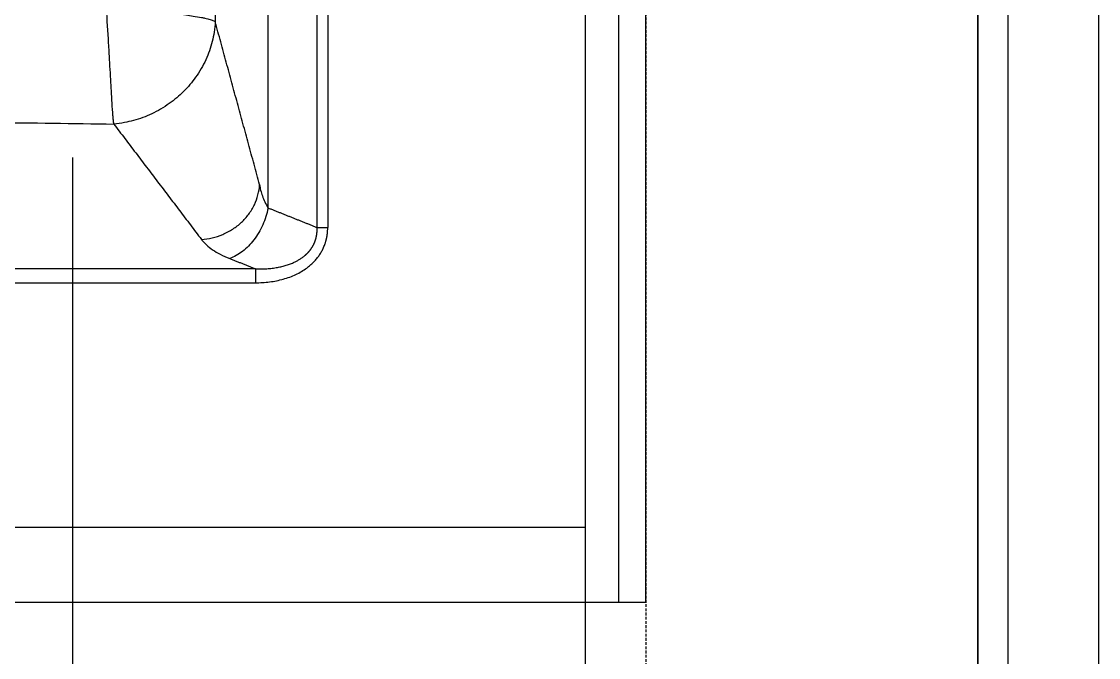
# Model space of a CAD drawing. Header units: millimetres. Extents: x 18456 to 179493, y -203649 to 469211.
# Drawn here: x 120891.7 to 121248.6, y 44707.8 to 44918.7 of the extents above; entities that cross this region are included whole.
import ezdxf

# ---------------------------------------------------------------- set-up
doc = ezdxf.new("R2010")
doc.units = ezdxf.units.MM
doc.linetypes.add('X-평면도(기본형)$0$HID', pattern=[2.8, 1.8, -1])
for name, color, linetype, true_color in [('X-평면도(기본형)$0$FIN', 9, 'Continuous', 0x808080), ('X-평면도(기본형)$0$FUR', 6, 'Continuous', 0xff00ff), ('X-평면도(기본형)$0$MC', 7, 'Continuous', 0x7f7fff), ('X-평면도(기본형)$0$TIL', 5, 'Continuous', 0x0000ff), ('X-평면도(기본형)$0$W1', 2, 'Continuous', 0xffff00)]:
    doc.layers.add(name, color=color, linetype=linetype, true_color=true_color)

# ---------------------------------------------------------------- blocks, each defined once
blk = doc.blocks.new('X-평면도(기본형)$0$A$C5FEA68FE')
at = {"layer": 'X-평면도(기본형)$0$FUR', "ltscale": 1.5}
for points in [[(0, -400), (0, 0), (0, 400)], [(0, -400), (195, -400), (390, -400)]]:
    blk.add_open_spline(points, degree=2, dxfattribs=at)
blk.add_open_spline([(9, -400), (9, -91.45999999996275), (9, 86.0800000000745), (9, 396.4133333333302), (9, 398.2066666667815), (9, 400)], degree=3, knots=[0, 0, 0, 0, 534.6, 534.6, 540, 540, 540, 540], dxfattribs=at)
at = {"layer": 'X-평면도(기본형)$0$FUR', "color": 8, "ltscale": 1.5, "true_color": 0x808080}
for points, degree, knots in [([(105.4289321865072, 275.7336242783349), (105.4289321873221, 55.93236158159561), (105.428932188137, -122.2540659229271), (105.4289321883698, -219.8012626967393), (105.4289321886608, -275.7336242783349)], 2, [0, 0, 0, 358.3728550090163, 358.3728550090163, 470.8653741537995, 470.8653741537995, 470.8653741537995]), ([(108.9644660562044, -275.7336242771707), (108.9644660605118, -219.9184200568125), (108.9644660647609, -122.4883806442376), (108.9644660784397, 55.81520422035828), (108.9644660920603, 275.7336242770543)], 2, [-112.2564777847499, -112.2564777847499, -112.2564777847499, 0, 0, 358.6071697291045, 358.6071697291045, 358.6071697291045]), ([(125.1851466184598, -269.2453451596666), (125.1851460604812, -219.918417364941), (125.1851455025026, -128.9766543779988), (125.1851434856071, 49.32693233923055), (125.1851414687117, 269.2453542487929)], 2, [-99.2071470706433, -99.2071470706433, -99.2071470706433, 0, 0, 358.6071734346042, 358.6071734346042, 358.6071734346042]), ([(142.7257512075594, 207.3762193867005), (142.8389817432617, 192.9553007179638), (143.0383446032647, 164.4825931690866), (143.3228332927683, 68.28114703844767), (143.46665895771, 0.001272001303732395), (143.2923967929673, -81.69996887876187), (142.9492186926655, -137.2863334496506), (142.7256320823799, -207.3736797398888)], 3, [0, 0, 0, 0, 43.2640930212642, 85.42017285544333, 166.761950063033, 248.1037276173887, 333.5239048975518, 333.5239048975518, 333.5239048975518, 333.5239048975518]), ([(178.866721509723, -201.7076771514257), (177.7529165925225, -201.8731807830045), (175.4021383536747, -202.2119532714132), (171.4989405775559, -202.7450580168515), (165.9388301942381, -203.4677168783965), (160.531356815598, -204.1377891037846), (155.6109910763334, -204.7680609190138), (152.6609394370462, -205.1670891661197), (149.8675697004655, -205.5781007395126), (147.7808780359919, -205.9269305674825), (146.1831704318756, -206.2444938025437), (145.237308969954, -206.4598469384946), (144.4280482158647, -206.673107186798), (143.7541558507364, -206.8865080482792), (143.1946090608253, -207.1069998512976), (142.8695589997806, -207.2772667141398), (142.7256320823799, -207.3736797398888)], 3, [0, 0, 0, 0, 3.378101179181111, 7.125134645656828, 11.81823895687187, 20.1986529218277, 23.47157636013007, 26.69992770315661, 29.12928275519517, 31.94177639059133, 33.04617188812147, 34.01568403539632, 34.85167823543579, 35.55637137459718, 36.13536653705695, 36.65458891417263, 36.65458891417263, 36.65458891417263, 36.65458891417263]), ([(176.3208860882442, -241.367903981125), (176.3678710921668, -240.9531980571337), (176.4653925767052, -239.9988424610347), (176.6610634985846, -237.7057521371171), (176.8863843186409, -234.4099400802515), (177.1005515239085, -230.8213776269695), (177.3964723652462, -225.5975612571929), (177.7102603004896, -219.876377104898), (178.217537741526, -211.197434654925), (178.589141539298, -205.494981011143), (178.866721509723, -201.7076771514257)], 3, [0, 0, 0, 0, 1.252065740055726, 2.877884588899074, 6.904025953622475, 11.16231424902411, 13.66272889680701, 22.60059050919197, 28.35163905169272, 39.74397175450168, 39.74397175450168, 39.74397175450168, 39.74397175450168]), ([(142.7256320823799, -207.3736797398888), (142.7809220440104, -208.5675037136534), (143.0064676762559, -210.7856489332626), (143.8740000618272, -215.0779566755518), (145.2998188752099, -219.1460822134977), (147.3294164409745, -223.0463527669199), (149.6649254102376, -226.6686728778295), (153.0725142506417, -230.7012968485942), (157.1197517396067, -234.097496946808), (160.7500086511136, -236.4443172585452), (164.6502768159262, -238.5021748434519), (168.6981992099318, -239.9909677217947), (172.9523673914955, -240.9680946622975), (175.1435434115119, -241.2673863798846), (176.3208860882442, -241.367903981125)], 3, [0, 0, 0, 0, 3.585215452074598, 6.679023241420401, 13.12411776503577, 16.46105251280837, 19.85315425243063, 26.04161332933012, 32.24161106455963, 35.64737673071001, 38.99896450790878, 45.45657996887821, 48.53806954442806, 52.08291264016996, 52.08291264016996, 52.08291264016996, 52.08291264016996]), ([(335.5628432061058, -241.4596686505247), (308.6274832212366, -240.9762463230873), (284.1620784470579, -240.7165473150089), (230.2284799757763, -240.7113780253567), (203.2597602680326, -240.9123563733883), (176.3208860882442, -241.367903981125)], 3, [-445.4819297220194, -445.4819297220194, -445.4819297220194, -445.4819297220194, -444.981929721352, -444.981929721352, -444.4819297220194, -444.4819297220194, -444.4819297220194, -444.4819297220194]), ([(127.9977903673425, -261.4744196637766), (127.9605241980171, -261.7833563421154), (127.8663681199541, -262.402190815541), (127.598050454515, -263.6602066138294), (127.1067879631883, -265.2662958964938), (126.2667506908183, -267.2454440272413), (125.5722411103197, -268.5621407245053), (125.1851414687117, -269.2453542487929)], 3, [0, 0, 0, 0, 0.9335112453840606, 1.877056758324731, 3.857215584918852, 5.964236325493455, 8.320076062201181, 8.320076062201181, 8.320076062201181, 8.320076062201181]), ([(147.3003430765821, -279.6071861556266), (146.0939950715983, -279.5432889822405), (143.6802140002255, -279.2018815306947), (140.1520239837701, -278.0616524727084), (136.8683678512461, -276.3189616877353), (133.957423825108, -274.0363637291593), (131.5210615709657, -271.3054243002553), (129.6559112538234, -268.2175315478817), (128.4333490127465, -264.8929198981496), (128.0659200281953, -262.6107212714851), (127.9977903673425, -261.4744196637766)], 3, [0, 0, 0, 0, 3.623984067811544, 7.286314314922541, 11.0824101376654, 14.73171449309177, 18.34108822620811, 22.01758965355522, 25.50478924213222, 28.91962729318136, 28.91962729318136, 28.91962729318136, 28.91962729318136]), ([(125.1851414687117, -269.2453542487929), (125.375812074577, -270.1974357566796), (125.8671527107363, -272.0816297525307), (127.2575058261864, -275.7031087899813), (129.1950597375399, -279.0145636867965), (131.6329317796044, -281.8611987548647), (133.5984817911522, -283.629838558496), (135.6962221419089, -285.0307338617276), (137.170702968433, -285.7018562415615), (137.9130628427956, -285.9579345574602)], 3, [0, 0, 0, 0, 2.913717873925299, 5.830063992230614, 11.62403542439454, 14.34794130626103, 17.05117750508947, 19.53820609471985, 21.89360853282328, 21.89360853282328, 21.89360853282328, 21.89360853282328]), ([(147.3003430765821, -279.6071861556266), (147.0499485885375, -279.9370836365269), (146.5212601901148, -280.5732642663643), (145.3313060289947, -281.7760809734464), (143.5412106401054, -283.1701342901215), (140.9360024873749, -284.667023451766), (138.9802133598132, -285.5306308688596), (137.9130628427956, -285.9579345574602)], 3, [0, 0, 0, 0, 1.242159726466221, 2.480075425610191, 5.069620834646226, 8.028543551268747, 11.47720481052971, 11.47720481052971, 11.47720481052971, 11.47720481052971])]:
    blk.add_open_spline(points, degree=degree, knots=knots, dxfattribs=at)
for points in [[(127.9977903673425, -261.4744196637766), (135.361770787451, -234.4253195251804), (142.7257512075594, -207.3762193867005)], [(176.3208891540417, -241.3680417896248), (161.8106161152828, -260.4876139727421), (147.3003430765821, -279.6071861556266)], [(108.9644660920603, -275.7336242770543), (117.0748037803569, -272.4894892629236), (125.1851414687117, -269.2453542487929)], [(108.9644660920603, -275.7336242770543), (107.1966991392546, -275.7336242776364), (105.4289321865072, -275.7336242783349)], [(137.9130628427956, -285.9579345574602), (133.6634605686413, -287.6577755521284), (129.413858294487, -289.3576165469131)], [(129.413858294487, -289.3576165469131), (257.6872622013907, -289.3576165607665), (383.4606661082362, -289.3576165747363)], [(383.4606662687729, -293.9999999990687), (257.6872622921946, -294), (129.4138583155582, -294.0000000010477)]]:
    blk.add_open_spline(points, degree=2, dxfattribs=at)
for points, weights, degree, knots in [([(129.4138583155582, -294.0000000010477), (111.4576454319758, -293.9999962889124), (106.5705851140083, -281.782345491345), (105.4289321841206, -278.9282131661894), (105.4289321865072, -275.7336242782185)], [1, 0.8679836424544937, 1, 0.9911864812864432, 1], 2, [149.2706446417313, 149.2706446417313, 149.2706446417313, 178.4517554759225, 178.4517554759225, 186.4418214611102, 186.4418214611102, 186.4418214611102]), ([(129.413858294487, -289.3576165469131), (123.3675539279357, -289.6332001460251), (117.9992067858693, -288.4293798056897), (114.3365244408487, -285.9891920771915), (112.5051832643803, -284.769098210265), (111.0969102496747, -283.2492564648855), (110.1854827895295, -281.5092891034437), (109.2740555466735, -279.7693221567897), (108.8597833555541, -277.8105345463846), (108.9644660920603, -275.7336242771707)], [1, 0.9999999999995929, 0.9999999999988898, 0.9999999999978322, 0.9999999999980443, 0.9999999999981686, 0.9999999999982021, 0.9999999999988916, 0.9999999999994905, 1], 3, [-177.7248736109797, -177.7248736109797, -177.7248736109797, -177.7248736109797, -161.816402313779, -161.816402313779, -161.816402313779, -153.8621666478769, -153.8621666478769, -153.8621666478769, -145.9079328780975, -145.9079328780975, -145.9079328780975, -145.9079328780975])]:
    blk.add_rational_spline(points, weights, degree=degree, knots=knots, dxfattribs=at)
blk.add_rational_spline([(129.413858294487, -289.3576165469131), (129.4138583182939, -290.6148351946613), (129.4138583155582, -294.0000000010477)], [1, 0.8280672304338015, 1], degree=2, dxfattribs=at)
blk = doc.blocks.new('X-평면도(기본형)$0$ba15002700')
at = {"layer": 'X-평면도(기본형)$0$FUR', "linetype": 'X-평면도(기본형)$0$HID', "ltscale": 0.5}
blk.add_line((110, -945.0000000000873), (110, -2700), dxfattribs=at)
at = {"layer": 'X-평면도(기본형)$0$FUR'}
blk.add_lwpolyline([(0, -2700), (130, -2700), (130, -945.0000000000873), (0, -945.0000000000873)], close=True, dxfattribs=at)
at = {"layer": 'X-평면도(기본형)$0$MC'}
blk.add_lwpolyline([(0, 0), (1500, 0), (1500, -2700), (0, -2700)], close=True, dxfattribs=at)
at = {"layer": 'X-평면도(기본형)$0$TIL'}
for p, q in [((300.0000000001746, -1677.499999999854), (300.0000000001746, -2100.120734783341)), ((1499.999999999709, -1799.999999997832), (130, -1799.999999997861))]:
    blk.add_line(p, q, dxfattribs=at)
blk.add_blockref('X-평면도(기본형)$0$A$C5FEA68FE', (110.0000000000873, -1424.99999999984, 0.4010621945564553))

msp = doc.modelspace()

# ---------------------------------------------------------------- linework, layer by layer
at = {"layer": 'X-평면도(기본형)$0$FIN'}
msp.add_line((121218.6289707316, 46561.07750544022), (121218.6289707316, 43841.07750544039), dxfattribs=at)
at = {"layer": 'X-평면도(기본형)$0$W1'}
msp.add_line((121248.6289707316, 47171.07750544022), (121248.6289707315, 43811.07750544039), dxfattribs=at)

# ---------------------------------------------------------------- block references
at = {"xscale": -1}
msp.add_blockref('X-평면도(기본형)$0$ba15002700', (121208.6289707316, 46551.07750544022), dxfattribs=at)

doc.saveas('drawing.dxf')
